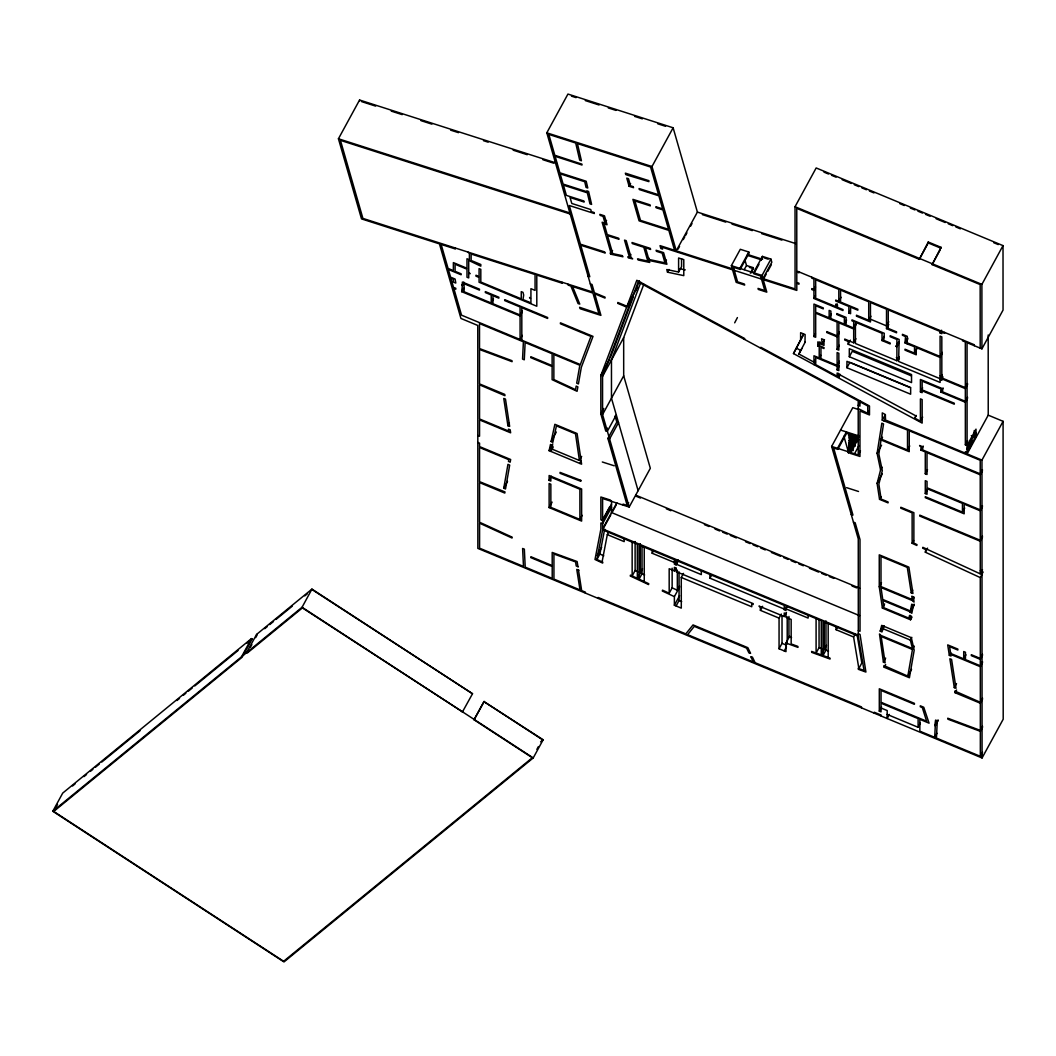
<?xml version="1.0" encoding="UTF-8"?>
<svg xmlns="http://www.w3.org/2000/svg" width="1056" height="1056" viewBox="0 0 1056 1056"><rect width="100%" height="100%" fill="white"/><g stroke="black" fill="none" stroke-linecap="round" stroke-linejoin="round"><path stroke-width="1.5" d="M887.225 714.45L918.113 727.294L918.113 718.608L881.034 703.204L881.034 711.876L879.305 711.163L879.305 688.776L914.417 703.362L914.417 704.299L881.034 690.426L881.034 702.266L926.627 721.222L922.324 707.586L920.291 706.741L920.291 705.804L923.749 707.243L929.069 723.162L919.842 719.334L919.842 731.174L934.705 737.352L935.286 725.749L938.256 720.298M882.539 437.237L881.047 439.956L878.843 454.08L882.314 470.646L878.856 484.15L881.126 499.066L888.043 501.943L888.043 502.88L879.542 499.343L877.114 483.41L880.572 469.92L877.1 453.38L881.826 423.179L883.542 423.958L881.179 439.085M937.174 720.588L934.943 724.68L935.576 720.086L937.292 720.826L936.434 738.078L980.338 756.32L980.338 731.333L947.879 719.202L947.747 718.212L980.338 730.396L980.324 703.217L955.086 692.723L954.822 691.02L980.324 702.28L980.311 666.706L950.809 654.443L951.047 656.027L949.331 655.393L947.707 644.886L957.845 649.097L957.845 650.034L949.595 646.602L950.651 653.44L963.719 658.878L963.719 651.539L965.448 652.265L965.448 659.591L980.311 665.768L980.311 659.366L971.322 655.631L971.322 654.707L980.311 658.442L980.272 577.592L925.333 552.209L925.782 549.608L922.68 548.17L922.825 547.312L980.272 573.857L982.502 569.765M503.778 488.189L507.949 464.336L509.678 465.128L505.507 488.994L503.778 488.189L507.5 481.378M884.281 625.891L881.932 631.963L880.216 631.145L881.694 625.376L911.315 637.679L914.192 650.192L909.414 677.741L884.189 667.26L883.925 665.557L907.83 676.144L912.463 649.44L913.942 646.747M602.356 520.252L609.8 506.616L611.516 507.329L602.606 523.697L600.877 522.971L600.877 529.135L595.003 559.495L602.646 563.072L602.804 562.201L596.917 559.456L602.62 529.848L637.322 544.289L637.336 578.371L630.432 575.124L630.26 575.995L648.582 584.562L648.74 583.704L639.065 579.176L639.052 545.002L674.362 559.68L674.362 564.155L676.091 564.868L678.322 560.776M596.917 559.456L599.887 554.017L604.679 529.096M602.078 561.898L607.319 534.613L608.81 531.894M912.278 599.597L911.764 596.218L913.48 596.851L914.021 602.092L912.437 600.6L880.994 587.532L882.75 599.452L910.404 610.949L911.724 604.204L913.453 605.009L911.816 613.298L910.232 611.807L882.895 600.442L883.978 607.794L908.978 618.196L909.533 615.41L911.249 616.216L910.549 619.78L882.38 608.071L879.265 586.806L879.252 554.822L908.873 567.125L912.952 593.472L911.236 592.838L907.289 567.402L880.981 556.472L880.994 586.595L912.278 599.597L913.77 596.878M579.427 460.495L575.507 433.818L556.433 425.885L552.829 442.358L551.113 441.553L554.875 424.301L577.104 433.541L581.605 464.191L549.12 450.688L550.48 444.444L552.196 445.249L551.417 448.84L579.427 460.495L581.658 456.403M616.282 414.889L607.372 431.257L605.669 430.703L600.838 413.926L600.824 375.593L626.683 307.098L637.573 287.113M831.64 446.424L858.264 538.903L858.304 635.197L602.606 528.911L602.593 498.511L629.191 507.038L602.567 414.559L602.554 376.385L638.194 281.978L858.211 400.844L858.238 454.951L831.64 446.424L852.773 407.669L858.871 409.622M610.315 357.707L633.296 296.828M635.593 290.743L639.368 280.751M640.794 282.374L611.464 360.03L611.477 398.204L638.114 490.67M602.554 376.385L623.674 337.63L643.804 284.341M734.686 322.819L737.405 317.579M744.322 339.319L744.718 338.567L636.808 280.276L626.987 306.293L617.8 302.465L617.8 303.402L626.683 307.098M760.492 348.058L760.874 347.305L869.484 405.979L869.484 414.955L859.954 410.995L859.967 456.456L850.41 453.394L850.106 452.351L859.03 435.983M793.478 353.575L803.576 334.409L793.478 353.575L922.152 423.1L922.152 399.59L920.423 398.878L920.423 421.212L914.773 418.15L915.935 415.906L840.022 374.893L838.86 377.137L838.86 373.745L837.131 373.032L837.131 376.2L815.694 364.624L815.694 357.403L837.118 366.313L837.131 369.864L838.847 370.577L838.847 353.298L837.118 352.585L837.118 365.389L820.948 358.657L820.948 347.279L823.984 348.546L823.984 347.609L819.562 345.774L819.562 343.53L823.984 345.378L823.984 339.781L821.568 338.765L822.254 343.728L817.832 341.88L817.832 345.985L819.218 346.566L819.218 357.944L813.965 355.753L813.965 362.155L798.864 353.998L805.24 342.012M988.192 335.003L988.231 415.153L1003.081 421.331L1003.2 719.215L982.067 757.97L477.853 548.394L477.774 325.459L460.931 318.45L439.454 243.883L361.508 218.896L338.435 138.772L359.568 100.016L556.618 163.165M251.447 638.616L241.534 656.792L242.167 657.202L53.711 811.444L283.628 961.29L532.316 757.746L474.052 719.77L483.952 701.606L543.14 739.768L533.227 757.931L283.985 961.937L52.8 811.259L62.713 793.096L251.447 638.616L252.08 639.038L242.933 655.802M55.994 807.259L57.526 804.461M462.33 712.14L472.52 693.739L311.956 589.103L256.568 634.432L246.655 652.595L247.289 653.017L302.412 607.9L462.607 711.916M250.338 647.42L251.869 644.622M255.671 637.639L257.202 634.841L256.568 634.432M522.324 335.412L520.093 339.504L520.08 315.942L461.67 291.667L462.356 285.793L461.67 284.579L462.356 284.856L463.848 282.137M462.356 285.793L463.848 283.074M338.435 138.772L569.884 212.956L546.81 132.818L567.943 94.063L673.121 127.776L697.396 212.084L676.262 250.84L733.973 269.333M461.67 291.667L463.162 288.935M462.356 291.02L463.848 288.288M52.8 811.259L302.056 607.266L311.956 589.103M462.356 284.856L462.356 282.058L479.464 289.172L479.464 290.11L464.086 283.721L464.086 291.733L491.225 303.019L493.456 298.927M491.225 303.019L491.225 294.994L485.351 292.552L485.338 291.614L498.828 297.224L498.828 298.148L492.954 295.706L492.954 303.732L520.08 315.005L522.311 310.926M520.08 315.942L522.311 311.85M606.54 220.453L605.048 223.172L602.118 222.235L611.054 253.255L610.104 253.057L610.711 254.179L622.934 256.78L622.314 255.644L612.704 253.612L607.517 235.62L619.027 239.303L618.724 238.26L607.213 234.577L604.124 223.832L605.616 221.1M629.125 186.292L626.789 178.147L628.492 178.702L630.538 185.79L633.257 186.661L633.56 187.704L629.125 186.292L630.617 183.559M507.936 425.753L503.752 398.429L505.468 399.062L509.652 426.386L507.936 425.753L509.428 423.034M676.262 250.84L651.988 166.531L673.121 127.776M610.711 254.179L612.546 250.536M629.416 257.149L624.505 240.121L626.208 240.662L631.066 257.506L632.663 258.839L628.426 257.941L627.818 256.806L629.416 257.149L630.894 254.43M647.777 261.043L643.804 247.249L632.293 243.566L632.003 242.51L650.311 248.384L650.615 249.427L645.506 247.79L648.859 259.433L664.976 262.852L662.178 253.136L656.396 251.288L656.093 250.246L663.59 252.635L666.93 264.264L649.163 260.489L649.717 262.456L638.154 260L637.547 258.878L647.777 261.043L649.255 258.311M551.113 441.553L556.314 432.01M549.12 450.688L552.829 443.876M551.417 448.84L552.895 446.12M550.849 451.414L553.08 447.335M600.824 375.593L609.734 359.225M664.976 262.852L666.468 260.119M549.12 480.348L549.12 475.504L581.618 489.007L581.632 521.096L549.133 507.593L549.12 483.516L550.849 484.242L550.862 507.368L579.902 519.446L579.889 489.218L550.849 477.154L550.849 481.074L549.12 480.348L551.351 476.256M678.058 249.15L679.536 246.418M683.258 239.606L684.737 236.874M685.489 235.514L686.928 232.861M690.558 226.222L691.997 223.568M667.511 272.184L666.745 269.531L678.599 272.039L678.599 257.981L683.786 259.644L683.786 275.629L667.511 272.184L668.989 269.465M549.133 507.593L552.103 502.141M600.838 413.926L603.808 408.474M678.599 272.039L681.569 266.614L681.569 258.799M602.567 414.559L623.687 375.804L623.674 337.63M579.863 463.478L581.354 460.759M605.669 430.703L607.147 427.984M623.317 505.151L623.014 504.108L627.185 505.441L607.886 438.425L616.81 422.07L615.041 415.945M579.902 519.446L582.12 515.354M484.229 701.382L474.052 719.77M732.27 268.778L731.372 265.65L740.296 249.295L748.81 252.028L749.1 253.07L740.19 269.425L733.379 267.247L737.59 281.846L744.388 284.038L744.691 285.08L736.177 282.348L732.574 269.834M748.81 252.028L739.886 268.382L740.19 269.425M611.516 504.161L602.606 520.516L600.877 519.803L600.864 497.006L610.421 500.069L610.724 501.112M602.606 528.911L616.862 502.762M744.269 269.584L746.5 265.492L744.85 259.75M604.098 527.142L610.79 514.866M612.282 512.094L616.11 505.098M750.341 273.121L753.311 267.67L746.5 265.492M597.234 555.403L601.696 547.232M751.384 272.804L753.311 267.67M770.933 259.116L762.01 275.471L762.907 278.599L771.83 262.244L770.933 259.116L762.419 256.384L753.496 272.752L753.799 273.794L760.61 275.972L764.808 290.572L758.01 288.394L758.3 289.436L766.814 292.169L763.211 279.642L766.181 274.19M627.185 505.441L628.676 502.722M754.538 272.422L759 264.251M761.231 260.159L762.419 256.384M629.191 507.038L650.324 468.283L623.687 375.804M761.204 278.058L795.076 288.908L795.036 206.712L816.169 167.957L1003.015 245.626L1003.042 310.094L981.922 348.85L967.058 342.672L967.098 453.908L981.961 460.086L982.067 757.97M767.672 271.471L771.382 264.647M536.897 749.364L538.415 746.566M635.105 541.53L635.118 570.504L632.161 575.942L632.148 542.124M637.336 578.371L642.536 568.841M675.84 559.759L674.362 562.478L652.186 553.265L653.677 550.546M639.065 579.176L642.035 573.738L642.022 546.071M944.592 332.402L944.592 333.34L941.82 332.191L941.82 333.683L940.091 332.957L940.091 331.465L888.254 309.923L888.254 328.429L896.544 331.874L896.557 332.812L886.525 328.64L886.525 309.197L870.448 302.518L870.461 321.961L856.456 316.14L856.456 315.203L868.732 320.311L868.718 301.805L840.55 290.096L840.55 302.069L857.842 309.25L857.842 310.187L850.582 307.164L850.582 313.698L848.852 312.985L848.852 306.451L835.718 300.986L835.718 300.062L838.82 301.356L838.82 289.37L815.668 279.748L815.668 298.254L835.718 306.583L835.718 304.168L837.448 304.88L837.448 307.309L842.978 309.606L842.978 310.543L813.938 298.465L813.938 290.413L811.76 289.502L811.76 288.578L813.938 289.476L815.43 286.757M813.938 290.413L815.43 287.681M813.938 298.465L815.43 295.746M675.101 562.795L676.592 560.063M678.308 560.05L676.091 564.128L701.316 574.609L701.316 570.887M683.496 573.395L681.278 577.474L681.292 608.124L674.375 605.246L674.375 596.627L662.336 591.004L662.508 590.146L669.187 593.261L669.174 568.709L674.362 570.874L675.84 568.154M798.864 353.998L801.834 348.572M669.187 593.261L672.144 587.836L672.144 568.194M942.335 375.566L940.117 379.645L940.117 382.444L848.179 344.216L848.179 341.418L844.721 339.992L844.721 339.055L853.697 342.791L853.697 328.984L838.834 322.806L838.847 350.13L837.118 349.417L837.118 336.824L826.742 332.521L826.742 331.584L837.118 335.887L837.104 322.093L815.681 313.183L815.681 337.26L813.965 336.547L815.443 333.815M672.144 587.836L677.332 590.264L679.562 586.159M674.375 596.627L679.576 587.083M813.965 336.547L813.952 304.062L823.284 307.943L823.284 308.88L815.681 305.712L815.681 312.246L829.158 317.856L831.389 313.764M835.718 306.583L837.21 303.864M838.82 301.356L841.051 297.264M674.375 605.246L679.576 595.703M676.104 605.972L679.061 600.534L679.061 571.864M817.832 345.985L820.063 341.893M822.254 343.728L824.485 339.636M813.965 362.155L815.443 359.449M813.965 364.65L815.456 361.931M819.218 357.944L820.71 355.212M848.852 312.985L850.344 310.253M837.118 335.887L839.348 331.808M837.118 336.824L839.348 332.732M829.158 317.856L829.158 310.385L830.887 311.111L830.887 318.569L844.364 324.166L846.595 320.087M784.238 609.074L709.962 578.2L711.44 575.494M837.118 349.417L839.348 345.325M844.364 324.166L844.364 317.645L836.761 314.477L836.761 313.553L846.094 317.434L846.094 324.892L853.697 328.046L855.928 323.968M853.697 328.984L855.928 324.892M848.179 344.216L850.397 340.151M837.118 365.389L839.348 361.297M837.118 366.313L839.348 362.221M837.131 369.864L839.348 365.772M853.697 342.791L855.928 338.699M837.131 376.2L838.609 373.481M868.732 320.311L870.962 316.219M849.314 356.73L849.314 348.704L911.526 374.563L911.539 382.589L849.314 356.73L852.284 351.292L911.46 375.896M838.86 377.137L840.338 374.418M846.938 367.739L846.938 361.337L910.642 387.816L910.642 394.218L846.938 367.739L849.895 362.3M928.25 242.022L928.25 242.946L941.041 248.266L941.041 247.328L928.25 242.022L919.327 259.314L796.765 208.362L796.792 270.97L974.305 344.758L974.305 345.695M919.327 259.314L928.25 242.946M888.756 321.79L886.525 325.882L870.461 319.202M886.525 328.64L888.756 324.548M853.697 328.046L853.697 321.526L851.968 320.8L851.968 319.876L884.281 333.3L883.766 340.362L890.155 343.015L890.155 343.952L882.037 340.573L884.268 336.494M941.041 247.328L932.118 264.62L980.166 284.592L980.192 348.137M932.118 264.62L940.302 249.625M860.455 401.333L858.224 405.425L859.94 406.138L859.94 401.782L867.755 406.006L867.768 413.305L858.224 408.593M837.817 449.354L846.74 433L846.437 431.944L837.514 448.312L837.817 449.354L833.646 448.021L852.944 515.038L851.242 514.483M882.037 340.573L882.037 333.3L855.426 322.238L855.426 343.504L896.9 360.743L896.9 346.751L896.029 346.394L898.26 342.302M896.029 346.394L899.131 341.735M896.9 346.751L899.131 342.672M848.1 452.641L849.961 434.518M896.9 345.827L896.9 339.478L890.155 336.679L890.155 335.742L899.144 339.478L898.63 361.469L940.117 378.708L940.104 357.443L916.252 347.53L916.252 354.803L905.018 350.13L905.018 349.206L914.522 353.153L914.522 346.804L905.018 342.857L907.764 338.052M907.764 338.989L905.533 343.068L908.992 344.507M789.69 636.2L785.981 643.025L785.981 651.644L779.064 648.767L779.064 618.116L760.399 610.355L762.617 606.289M867.768 413.305L869.246 410.586M896.9 360.743L899.131 356.664M850.41 453.394L854.872 445.21M854.528 453.763L858.99 445.579M858.238 454.951L860.468 450.859M914.522 353.153L917.506 347.701M881.047 439.032L907.513 450.028L907.513 430.069L882.275 420.196L885.245 414.744M884.004 421.001L885.496 418.268M779.064 618.116L781.282 614.038M787.446 606.144L785.968 608.863L808.13 618.077L808.13 615.278M760.399 610.355L760.386 607.556L759.013 606.052L784.238 616.546L786.469 612.454M940.091 332.957L941.582 330.238M877.1 453.38L881.562 445.196M779.064 648.767L782.034 643.328L782.021 615.912M882.275 420.196L882.275 412.883L885.39 414.572L885.39 419.945L965.369 453.182L965.369 451.691L967.098 452.404L976.008 436.049L976.008 429.145L967.098 445.513L965.369 444.787L965.342 402.257L940.909 392.093L940.909 388.925L922.139 381.124L922.139 389.888L954.294 403.247L954.294 404.184L922.152 390.826L922.152 392.687L920.423 391.974L922.654 387.882M905.018 342.857L905.533 336.547L902.431 335.254L902.431 334.316L907.262 336.323L907.262 342.857L940.104 356.506L942.335 352.414M940.104 357.443L942.335 353.351M880.572 469.92L882.05 467.201M981.922 348.85L981.895 284.381L1003.015 245.626M784.252 650.918L786.469 646.853M877.114 483.41L882.314 473.867M914.773 418.15L916.252 415.43M940.117 378.708L942.335 374.616M920.423 421.212L922.654 417.12M879.542 499.343L881.034 496.624M907.513 450.028L909.744 445.936M940.909 392.093L943.14 388.001M980.272 573.857L980.258 541.213L919.736 516.054L919.736 515.117L980.258 540.276L980.245 510.8L964.181 504.121L964.181 513.81L925.294 497.653L925.294 496.716L962.452 512.16L962.452 503.395L927.023 488.664L927.023 494.261L925.294 493.548L925.294 480.678L927.023 481.391L927.023 487.74L980.245 509.863L980.232 474.791L927.01 452.668L927.01 474.487L925.294 473.774L925.28 451.942L920.99 450.16L923.221 446.081M819.047 619.714L819.06 647.592L816.103 653.03L816.09 618.578M940.104 356.506L940.091 336.138L941.82 336.851L941.833 377.929L965.342 387.697L967.573 383.605M920.423 391.974L920.41 379.474L942.638 388.714L942.638 391.882L965.342 401.32L965.342 388.634L967.573 384.542M858.304 633.706L860.033 634.432L865.92 672.078L858.317 669.306L858.158 668.316L864.032 670.454L858.304 636.134L822.994 621.456L823.007 655.538L829.924 658.046L830.082 659.05L811.774 652.397L811.602 651.394L821.278 654.918L826.478 645.388M862.039 662.495L858.871 668.58L853.591 636.979L836.128 629.719L837.606 627M823.007 655.538L825.977 650.113L825.964 620.888M925.294 473.774L927.511 469.682M965.342 401.32L967.573 397.228M965.342 402.257L967.573 398.165M925.294 493.548L927.524 489.456M879.265 586.806L881.496 582.727M853.591 636.979L855.07 634.26M965.369 444.787L967.6 440.695M912.146 543.299L912.133 512.886L900.821 508.187L900.821 507.263L913.862 512.675L913.876 543.167L916.978 544.606L916.832 545.464L912.146 543.299L913.638 540.58M966.847 448.958L974.292 435.336L976.008 436.049M968.339 447.731L972.061 440.92M971.269 435.574L974.292 436.828L976.259 433.198M974.939 436.55L976.259 434.135M882.38 608.071L884.611 603.979M967.098 453.908L988.231 415.153M880.216 631.145L883.186 625.693M925.333 552.209L927.551 548.13M981.961 460.086L1003.081 421.331M911.236 592.838L912.727 590.106M920.99 450.16L920.99 446.992L919.604 445.487L922.72 446.78L922.72 449.948L980.232 473.854L982.463 469.762M980.232 474.791L982.463 470.699M912.437 600.6L913.928 597.868M962.452 512.16L964.682 508.081M910.404 610.949L914.126 604.124M910.232 611.807L913.955 604.996M910.1 612.493L913.823 605.682M912.463 649.48L881.166 636.478L885.139 662.812L883.423 662.178L885.654 658.086M908.978 618.196L910.47 615.463M884.189 667.26L885.667 664.528M910.549 619.78L912.041 617.047M980.245 509.863L982.476 505.771M980.245 510.8L982.476 506.708M883.423 662.178L879.476 633.983L881.021 635.474L912.45 648.542L910.351 640.081L911.83 637.349M912.45 648.542L913.928 645.81M879.305 711.163L881.536 707.071M980.258 540.276L982.489 536.184M980.258 541.213L982.489 537.121M907.83 676.144L911.552 669.332M888.703 714.886L887.225 717.618M889.297 714.397L887.066 718.489L887.212 710.569L881.034 708.008M980.272 577.592L982.489 573.527M949.331 655.393L950.822 652.674M918.113 727.294L920.344 723.202M963.719 658.878L965.95 654.786M954.307 687.641L949.859 658.772L951.575 659.406L956.023 688.274L954.307 687.641L956.538 683.562M935.286 725.749L937.926 720.152M955.086 692.723L956.578 689.99M934.705 737.352L936.936 733.26M980.311 658.442L982.529 654.35M980.311 659.366L982.529 655.274M980.311 665.768L982.542 661.676M980.311 666.706L982.542 662.614M980.324 702.28L982.555 698.188M980.324 703.217L982.555 699.125M980.338 730.396L982.555 726.304M980.338 731.333L982.568 727.241M980.338 756.32L982.568 752.228M72.534 785.981L75.082 783.895M83.992 776.609L86.539 774.523M90.354 771.395L92.902 769.309M95.449 767.224L99.277 764.095M101.825 762.01L140.026 730.752M176.946 700.524L179.494 698.438M183.322 695.31L185.856 693.224M188.404 691.139L192.232 688.024M194.779 685.938L238.075 650.496M246.985 643.21L252.08 639.038M264.713 628.69L267.221 626.644M269.729 624.584L273.491 621.509M275.986 619.463L292.274 606.144M304.801 595.888L307.309 593.842M472.52 693.739L312.312 589.736M540.593 741.853L543.14 739.768M679.351 268.633L685.278 269.887M571.481 96.149L576.088 97.627M585.288 100.571L599.095 104.993M608.296 107.95L615.965 110.405M634.577 116.371L642.325 118.853M657.796 123.816L665.531 126.284M546.81 132.818L651.988 166.531M361.561 101.6L375.632 106.115M391.261 111.118L402.204 114.629M420.961 120.635L431.904 124.146M450.648 130.152L458.476 132.66M483.476 140.672L488.162 142.177M513.176 150.19L527.234 154.704M542.863 159.707L553.806 163.218M697.396 212.084L795.881 243.646M702.372 214.619L725.762 222.116M732.006 224.123L752.268 230.617M761.627 233.614L781.902 240.108M764.082 257.862L768.161 259.169M747.437 254.43L762.564 259.274M747.74 255.473L761.35 259.829M749.351 267.353L753.614 268.712M604.124 223.832L607.055 224.77L604.481 215.833L599.848 214.355L600.151 215.398L603.082 216.335L605.048 223.172M731.372 265.65L762.01 275.471M588.1 276.184L589.802 276.725L580.734 245.243L605.22 253.018L604.613 251.896L580.43 244.2L569.29 205.511L594.37 213.536L594.066 212.494L591.347 211.622L590.74 209.537L571.784 203.465L570.082 197.512L584.179 202.039L583.876 200.996L566.372 195.386L563.429 185.143L587.321 192.799L589.974 203.887L591.611 204.415L588.601 191.506L586.885 190.912L587.083 191.77L563.125 184.1L560.168 173.844L584.734 181.724L586.067 187.44L587.783 188.021L586.199 181.249L559.878 172.801L555.126 156.314L582.014 165.026L581.896 164.129L554.822 155.272L548.816 134.416L575.705 143.022L579.704 160.142L581.434 160.776L577.421 143.576L650.588 167.033L658.574 194.779L639.038 188.522L639.342 189.565L658.878 195.822L662.64 208.89L655.829 206.712L656.132 207.755L662.944 209.933L668.527 229.337L640.477 220.348L634.894 200.944L650.351 205.894L650.047 204.851L632.887 199.346L639.078 220.849L668.831 230.38L674.56 250.285L660.026 245.626L660.858 248.543L662.561 249.097L662.02 247.21L796.805 290.413L796.792 283.285L798.97 284.196L798.97 283.259L796.792 282.348L796.792 271.907L798.97 272.818L798.97 271.88M590.317 283.906L592.02 284.447L594.409 292.75L605.009 297.158L605.009 298.082L594.713 293.806L600.93 315.388L580.193 308.748L579.612 307.309L598.924 313.804L592.957 293.08L572.576 286.546L579.757 304.075L578.094 303.613L570.874 286.004L568.154 285.133L567.851 284.09M840.563 430.069L858.871 435.943M847.136 433.118L859.333 437.026M858.898 437.369L848.258 433.963L849.565 438.491M849.38 435.574L858.317 438.438M849.776 436.946L858.713 439.811M849.196 438.002L856.64 440.392M849.592 439.388L857.036 441.778M849.011 440.444L856.456 442.834M849.407 441.83L855.36 443.731M848.826 442.886L854.792 444.8M849.222 444.259L855.188 446.173M848.641 445.328L853.116 446.754M849.037 446.701L853.512 448.14M848.47 447.77L852.931 449.196M848.866 449.143L853.327 450.582M848.285 450.212L851.255 451.163M846.608 487.661L858.515 491.476M616.81 422.07L618.512 422.611L609.589 438.966L607.886 438.425M853.459 522.205L855.162 522.746L859.993 539.537L860.033 631.25L858.304 630.538M602.316 461.987L614.222 465.802M791.538 637.586L788.938 636.649L788.938 616.48M819.06 647.592L824.248 649.48L824.234 621.812M825.977 650.113L828.564 651.05M785.981 643.025L798.006 647.394L797.848 646.391L791.168 643.962L791.155 619.41L785.968 617.258L785.968 613.708L784.238 612.995L784.238 616.546M578.371 566.821L576.233 566.016L575.586 561.911L553.925 554.004L553.938 579.084L580.021 589.921L576.761 569.395L578.912 570.2M823.957 172.128L828.511 174.016M831.534 175.283L836.088 177.17M842.147 179.692L851.242 183.467M854.278 184.734L858.818 186.622M861.854 187.876L866.395 189.763M869.431 191.03L873.972 192.918M899.738 203.623L904.292 205.524M910.351 208.045L914.905 209.933M917.928 211.187L922.482 213.074M925.505 214.342L930.059 216.229M936.118 218.75L945.212 222.526M948.248 223.793L952.789 225.68M955.825 226.934L960.366 228.835M993.709 242.695L998.263 244.583M795.036 206.712L981.895 284.381M896.346 357.588L899.369 358.842M940.064 375.751L943.074 377.005M965.342 388.634L941.833 378.866L941.846 380.358L940.117 379.645M851.413 362.934L910.562 387.512M881.047 439.956L909.242 451.678L909.242 430.782L980.232 460.297L980.232 473.854M635.91 495.224L859.65 588.218M635.91 496.162L640.477 498.049M666.349 508.807L670.916 510.708M704.405 524.621L708.972 526.522M715.057 529.056L719.624 530.957M722.66 532.211L727.228 534.112M730.277 535.379L736.362 537.913M745.496 541.702L750.064 543.602M753.113 544.87L757.68 546.77M760.716 548.038L765.283 549.925M771.368 552.46L780.503 556.261M783.552 557.528L788.119 559.416M791.155 560.683L795.722 562.584M798.772 563.851L803.339 565.752M809.424 568.273L818.558 572.075M821.594 573.342L826.162 575.243M829.211 576.497L833.778 578.398M852.034 585.988L856.601 587.888M477.814 435.521L479.543 436.247L479.543 419.905L510.642 432.828L510.18 429.766L508.451 429.132L508.754 431.112L479.543 418.968L479.53 384.833L504.953 395.696L504.755 394.39L479.53 383.896L479.516 349.496L512.094 361.68L511.962 360.69L479.516 348.559L479.503 323.558L523.406 341.814L522.548 359.066L524.278 359.806L525.136 342.527L552.13 353.747L552.13 365.6L530.772 356.717L530.772 357.654L552.13 366.538L552.13 379.685L577.078 391.301L577.87 386.879L576.167 386.087L575.52 389.638L553.859 379.553L553.859 354.473L579.836 365.27L576.695 383.143L578.411 383.948L581.341 367.277L593.01 336.376L560.419 322.819L560.419 323.756L590.951 336.442L580.338 364.544L461.525 315.163L453.816 288.394L455.796 289.225L455.796 288.288L453.512 287.338L450.886 278.23L453.367 279.259L453.38 282.058L455.796 283.061L455.096 279.048L450.582 277.174L448.364 269.478L461.116 274.771L461.116 273.834L455.096 271.339L455.096 264.251L466.99 269.188L466.99 277.213L468.719 277.926L468.719 273.134L470.105 273.715L468.719 272.21L468.706 260.396L480.81 266.165L480.81 264.488L471.134 260.462L471.134 254.034L535.062 274.52L535.075 290.4L530.93 288.684L530.93 298.069L529.544 297.488L530.93 298.993L530.93 302.861L522.984 299.561L523.67 295.046L522.984 292.354L521.255 291.641L521.255 298.835L480.81 282.031L480.81 269.346L479.081 268.62L479.081 276.514L475.979 275.22L475.979 276.157L479.081 277.451L479.081 282.242L536.804 306.24L536.791 275.075L562.36 283.272L562.069 282.229M477.814 442.424L479.543 443.15L479.543 446.582L510.655 459.505L510.18 462.185L508.464 461.393L508.768 459.664L479.543 447.506L479.556 481.655L504.992 491.938L504.794 493.073L479.556 482.592L479.569 522.245L512.16 537.161L512.028 538.032L479.582 523.182L479.582 548.183L523.486 566.425L522.614 548.46L524.344 549.146L525.215 567.151L552.209 578.371L552.209 566.518L530.851 557.647L530.851 556.71L552.209 565.58L552.196 552.433L577.144 561.554L577.936 566.636M859.61 615.674L611.53 512.556L611.516 501.019M882.79 628.624L910.351 640.081M607.319 534.613L624.188 541.622L624.188 538.824M681.278 577.474L751.753 606.764L751.753 603.966L753.139 604.547L753.139 603.61L676.091 571.586L676.091 568.049L674.362 567.323L674.362 570.874M679.061 600.534L681.661 601.616M782.034 643.328L785.915 644.952M980.272 570.794L983.242 572.167M599.887 554.017L603.755 555.826M635.118 570.504L640.306 572.933L640.292 543.721M642.035 573.738L644.622 574.952M805.002 342.21L805.108 334.541L800.62 332.68L800.62 339.834M796.435 348.15L800.54 350.368M483.952 701.606L542.23 739.583M302.056 607.266L533.227 757.931M843.889 436.273L848.773 453.235M467.742 252.001L469.405 253.48L469.405 259.75L466.976 258.746L466.99 268.264L453.367 262.601L453.367 270.626L448.061 268.409L441.157 244.424L455.44 249.005L455.149 247.962M359.568 100.016L359.819 100.874M857.089 634.696L861.841 663.142M578.464 570.016L581.658 590.608L585.354 592.139L585.354 593.076M974.279 430.505L974.292 436.828M965.342 387.697L965.329 341.959L962.557 340.811L962.557 339.874M934.943 724.68L934.943 725.604M881.192 716.047L881.192 715.11L874.236 712.219L874.236 713.156M861.445 707.837L861.445 706.9L755.132 662.706L752.413 657.096L750.763 656.7L753.311 661.954L687.614 634.643L694.294 626.366L746.605 648.107L748.942 652.925L750.578 653.321L747.859 647.698L693.04 624.914L685.793 633.89L598.145 597.458L598.145 598.382M836.128 626.921L836.128 629.719M828.181 623.608L828.194 657.426M821.278 654.918L821.264 620.743L785.968 606.065L785.968 610.54L784.238 609.827L784.238 605.352L676.091 560.393L676.091 564.868M813.938 289.476L813.938 279.035L811.76 278.124L811.76 277.2M787.208 616.823L787.222 643.896M709.962 574.477L709.962 578.2M677.332 570.095L677.332 590.264M652.186 550.466L652.186 553.265M644.239 547.153L644.252 581.605M521.822 340.217L521.809 307.705L547.628 318.437L547.628 317.513L504.702 299.666L504.702 300.59L520.08 306.992L520.08 315.005M648.622 180.602L625.35 173.144L625.772 174.61L627.462 175.151L648.925 181.645L648.622 180.602M570.187 213.998L340.441 140.356L362.908 218.407L592.667 292.037L570.187 213.998M580.787 480.335L560.036 472.388L560.142 473.365L580.879 481.312L580.787 480.335"/></g></svg>
